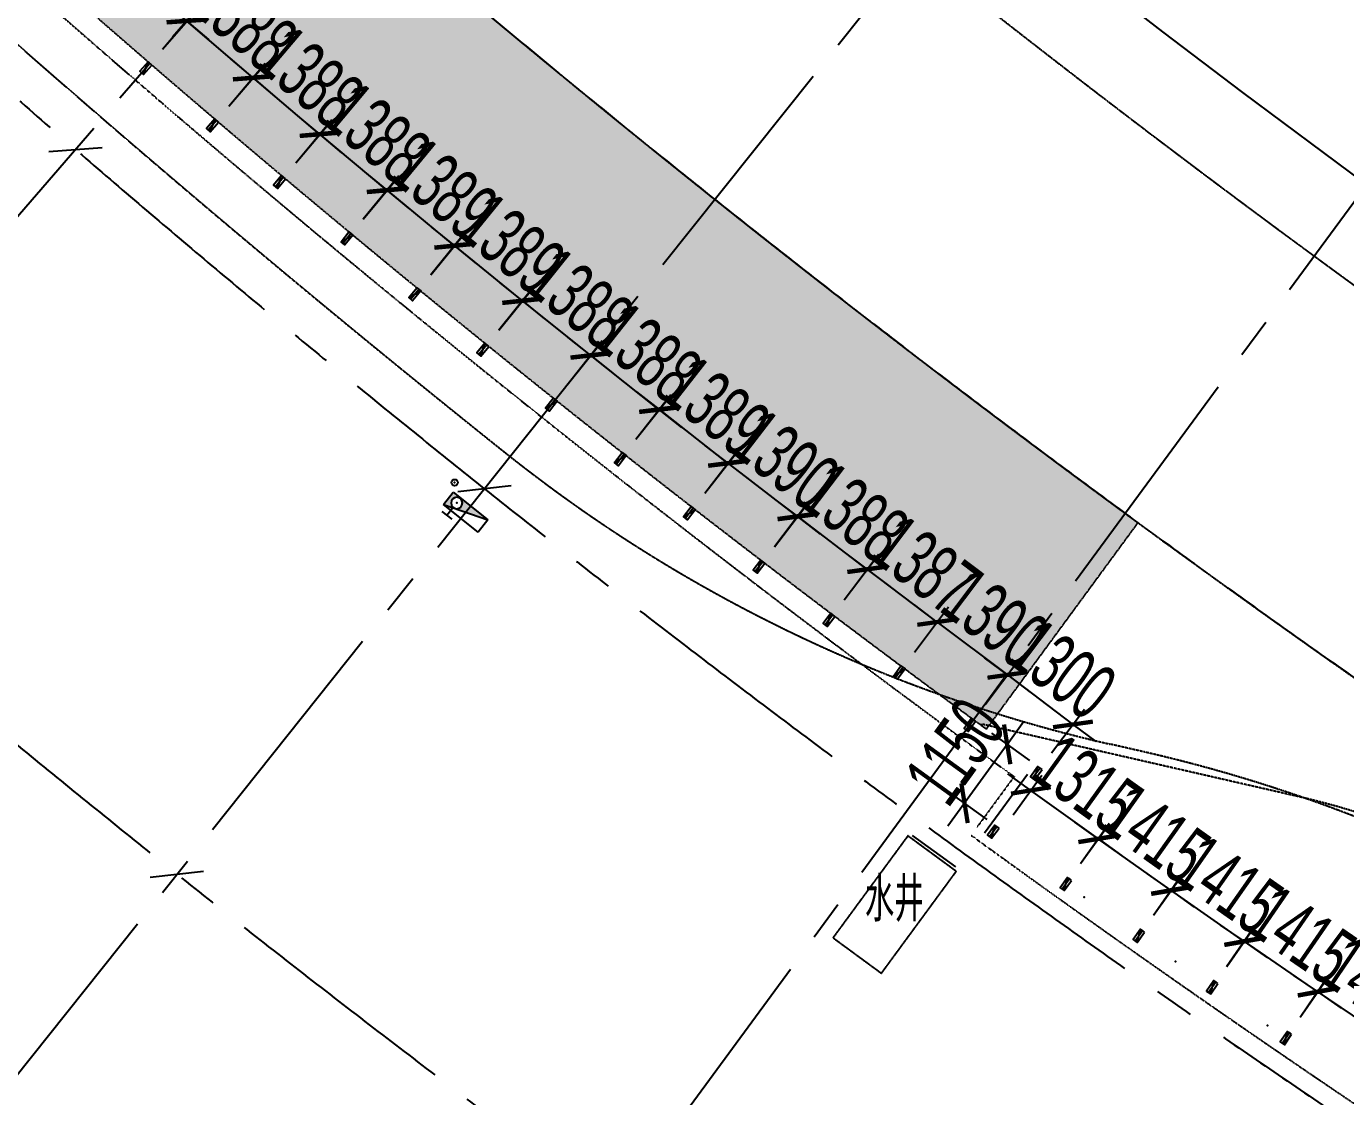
# Model space of a CAD drawing. Extents: x -668578 to 2331563, y -1202445 to 1620273.
# Drawn here: x 181167 to 202031, y 114059 to 130991 of the extents above; entities that cross this region are included whole.
import ezdxf

# ---------------------------------------------------------------- set-up
doc = ezdxf.new("R2010")
doc.units = 0
for name, pattern in [('CENTER2', [28.575000000000003, 19.05, -3.175, 3.175, -3.175]), ('DASH', [0.35, 0.25, -0.1]), ('DASHED2', [9.524999999999999, 6.35, -3.175]), ('DOT2', [0.125, 0, -0.125])]:
    doc.linetypes.add(name, pattern=pattern)
doc.layers.get('0').update_dxf_attribs({"color": 8})
doc.layers.get('Defpoints').update_dxf_attribs({"color": 8})
for name, color, linetype in [('#标注', 8, 'Continuous'), ('#轴线', 8, 'CENTER2'), ('A-BEAM-PLAN-C', 8, 'Continuous'), ('A-FLOR-OTLN', 8, 'DOT2'), ('A-WIND-FRAM', 8, 'Continuous'), ('G-EVAC', 8, 'Continuous'), ('L立面-细线', 8, 'Continuous'), ('WINDOW', 8, 'Continuous'), ('外轮廓', 8, 'Continuous'), ('建-文字', 8, 'Continuous'), ('建-消防-防火分区填充', 8, 'Continuous'), ('水-消防-消火栓', 8, 'Continuous'), ('水-消防-消火栓-标识', 8, 'Continuous')]:
    doc.layers.add(name, color=color, linetype=linetype)
doc.layers.add('A-X-CHEK', color=8, linetype='DASHED2', plot=False)
doc.layers.add('Def point', color=8, linetype='Continuous', plot=False)
doc.styles.add('JHZX', font='jrs.shx', dxfattribs={"width": 0.6, "bigfont": 'jhz.shx'})
doc.styles.add('XD2008', font='xd-hzs.shx', dxfattribs={"width": 0.7, "bigfont": 'xd-hztxt.shx'})
doc.dimstyles.new('JZBZ-300', dxfattribs={"dimscale": 300, "dimtxt": 3, "dimasz": 1.5, "dimexe": 1, "dimexo": 1, "dimgap": 0.5, "dimtad": 1, "dimdec": 0, "dimdsep": 46, "dimtxsty": 'JHZX', "dimblk1": 'ARCHTICK', "dimblk2": 'ARCHTICK', "dimsah": 1, "dimcen": 0, "dimclrd": 1, "dimclre": 1, "dimclrt": 2, "dimazin": 2, "dimtfac": 1, "dimtdec": 0, "dimtix": 1, "dimtmove": 0, "dimatfit": 3, "dimfxl": 0, "dimtolj": 1, "dimlwd": -1, "dimlwe": -1, "dimarcsym": 0})
doc.dimstyles.new('JZBZ-400', dxfattribs={"dimscale": 400, "dimtxt": 3, "dimasz": 1.5, "dimexe": 1, "dimexo": 1, "dimgap": 0.5, "dimtad": 1, "dimdec": 0, "dimdsep": 46, "dimtxsty": 'JHZX', "dimblk1": 'ARCHTICK', "dimblk2": 'ARCHTICK', "dimsah": 1, "dimcen": 0, "dimclrd": 1, "dimclre": 1, "dimclrt": 2, "dimazin": 2, "dimtfac": 1, "dimtdec": 0, "dimtix": 1, "dimtmove": 0, "dimatfit": 3, "dimfxl": 0, "dimtolj": 1, "dimlwd": -1, "dimlwe": -1, "dimarcsym": 0})

# ---------------------------------------------------------------- blocks, each defined once
blk = doc.blocks.new('_ARCHTICK')
at = {"color": 0, "linetype": 'ByBlock', "const_width": 0.15}
blk.add_lwpolyline([(-0.5, -0.5), (0.5, 0.5)], dxfattribs=at)
blk = doc.blocks.new('*D2918')
at = {"layer": '#标注', "ltscale": 300, "transparency": 16777216}
for p, q in [((52517.44000796566, 44290.05046599925), (60086.3965880055, 50671.34314769605)), ((174425.4857381964, -21557.413640005), (175612.1593012065, -11728.79187218522))]:
    blk.add_line(p, q, dxfattribs=at)
blk.add_arc((197092.148216231, 166179.179792065), 179599.9896916214, 220.1338192809486, 263.1156299250185, dxfattribs=at)
at = {"layer": 'Defpoints', "color": 0, "ltscale": 300, "transparency": 16777216}
for p in [(197092.148216231, 166179.179792065), (52211.62358048931, 44032.22045865798), (92698.63031371537, 20034.90273282577), (174377.5393316101, -21954.52967102801)]:
    blk.add_point(p, dxfattribs=at)
at = {"layer": '#标注', "ltscale": 300, "transparency": 16777216, "xscale": 600, "yscale": 600, "zscale": 600}
for p, rotation in [((59780.58016052921, 50413.51314035473), 130.1338192809486), ((175564.2128946202, -12125.90790320823), 353.1156299250185)]:
    blk.add_blockref('_ARCHTICK', p, dxfattribs=dict(at, rotation=rotation))
at = {"layer": '#标注', "ltscale": 300, "transparency": 16777216, "insert": (112118.423318551, 8861.341036451122), "char_height": 1200, "attachment_point": 5, "rotation": 331.6247246029836, "style": 'JHZX'}
blk.add_mtext('\\A1;42.98°', dxfattribs=at)
blk = doc.blocks.new('*D2939')
at = {"layer": '#标注', "ltscale": 300, "transparency": 16777216}
for p, q in [((-1772.791618300945, -1481.365197545436), (-9341.748198340536, -7862.657879242006)), ((165913.7732030131, -92055.65823940704), (164727.0996400029, -101884.2800072265))]:
    blk.add_line(p, q, dxfattribs=at)
blk.add_arc((197092.1482162317, 166179.1797920645), 269610.2124900237, 220.1338192809485, 263.1156299250187, dxfattribs=at)
at = {"layer": 'Defpoints', "color": 0, "ltscale": 300, "transparency": 16777216}
for p in [(197092.1482162317, 166179.1797920645), (-1466.975190824596, -1223.535190204158), (40379.67516651106, -53208.30268940322), (165961.7196095993, -91658.54220838404)]:
    blk.add_point(p, dxfattribs=at)
at = {"layer": '#标注', "ltscale": 300, "transparency": 16777216, "xscale": 600, "yscale": 600, "zscale": 600}
for p, rotation in [((-9035.931770864163, -7604.827871900749), 130.1338192809485), ((164775.0460465892, -101487.1639762035), 353.1156299250187)]:
    blk.add_blockref('_ARCHTICK', p, dxfattribs=dict(at, rotation=rotation))
at = {"layer": '#标注', "ltscale": 300, "transparency": 16777216, "insert": (69341.55334645722, -70334.48968467087), "char_height": 1200, "attachment_point": 5, "rotation": 331.6247246029835, "style": 'JHZX'}
blk.add_mtext('\\A1;42.98°', dxfattribs=at)
blk = doc.blocks.new('*D2662')
at = {"layer": '#标注', "color": 1, "ltscale": 300, "transparency": 16777216}
for p, q in [((201586.2162260293, 115720.5534669847), (201213.9356787893, 115973.3521895817)), ((201311.4365279719, 115315.9029398288), (201754.7487077606, 115968.740498478)), ((202757.0986189551, 114925.4606923624), (201586.2162260293, 115720.5534669847)), ((202482.3189208977, 114520.8101652064), (202925.6311006864, 115173.6477238557)), ((202757.0986189551, 114925.4606923624), (203129.3791661951, 114672.6619697654))]:
    blk.add_line(p, q, dxfattribs=at)
at = {"layer": 'Defpoints', "color": 0, "ltscale": 300, "transparency": 16777216}
for p in [(201586.2162260293, 115720.5534669847), (201142.9040462406, 115067.7159083354), (202313.7864391663, 114272.6231337131)]:
    blk.add_point(p, dxfattribs=at)
at = {"layer": '#标注', "color": 1, "ltscale": 300, "transparency": 16777216, "xscale": 450, "yscale": 450, "zscale": 450}
for p, rotation in [((201586.2162260293, 115720.5534669847), 325.8213643030485), ((202757.0986189551, 114925.4606923624), 145.8213643030485)]:
    blk.add_blockref('_ARCHTICK', p, dxfattribs=dict(at, rotation=rotation))
at = {"layer": '#标注', "color": 2, "ltscale": 300, "transparency": 16777216, "insert": (202508.7223859549, 115819.3811426602), "char_height": 900, "attachment_point": 5, "rotation": 325.8213643030485, "style": 'JHZX'}
blk.add_mtext('\\A1;1415', dxfattribs=at)
blk = doc.blocks.new('*D2663')
at = {"layer": '#标注', "color": 1, "ltscale": 300, "transparency": 16777216}
for p, q in [((200424.3317856082, 116518.7568517628), (200053.8882718911, 116774.2399297639)), ((200148.1084166785, 116118.240480355), (200594.653837609, 116765.7191942409)), ((201589.436339513, 115715.2213960116), (200424.3317856082, 116518.7568517628)), ((201313.2129705833, 115314.7050246038), (201759.7583915138, 115962.1837384896)), ((201589.436339513, 115715.2213960116), (201959.8798532301, 115459.7383180104))]:
    blk.add_line(p, q, dxfattribs=at)
at = {"layer": 'Defpoints', "color": 0, "ltscale": 300, "transparency": 16777216}
for p in [(200424.3317856082, 116518.7568517628), (199977.7863646777, 115871.278137877), (201142.8909185825, 115067.7426821257)]:
    blk.add_point(p, dxfattribs=at)
at = {"layer": '#标注', "color": 1, "ltscale": 300, "transparency": 16777216, "xscale": 450, "yscale": 450, "zscale": 450}
for p, rotation in [((200424.3317856082, 116518.7568517628), 325.4072089692419), ((201589.436339513, 115715.2213960116), 145.4072089692419)]:
    blk.add_blockref('_ARCHTICK', p, dxfattribs=dict(at, rotation=rotation))
at = {"layer": '#标注', "color": 2, "ltscale": 300, "transparency": 16777216, "insert": (201347.5281665621, 116610.9138088433), "char_height": 900, "attachment_point": 5, "rotation": 325.4072089692419, "style": 'JHZX'}
blk.add_mtext('\\A1;1415', dxfattribs=at)
blk = doc.blocks.new('*D2664')
at = {"layer": '#标注', "color": 1, "ltscale": 300, "transparency": 16777216}
for p, q in [((199268.0755674444, 117325.1138333131), (198899.4991432764, 117583.2831954526)), ((198990.6244878437, 116929.0097954313), (199440.1884755375, 117570.8314494251)), ((200427.3503523715, 116513.0997918709), (199268.0755674444, 117325.1138333131)), ((200149.8992727707, 116116.995753989), (200599.4632604645, 116758.8174079829)), ((200427.3503523715, 116513.0997918709), (200795.9267765395, 116254.9304297314))]:
    blk.add_line(p, q, dxfattribs=at)
at = {"layer": 'Defpoints', "color": 0, "ltscale": 300, "transparency": 16777216}
for p in [(199268.0755674444, 117325.1138333131), (198818.5115797507, 116683.2921793193), (199977.7863646777, 115871.278137877)]:
    blk.add_point(p, dxfattribs=at)
at = {"layer": '#标注', "color": 1, "ltscale": 300, "transparency": 16777216, "xscale": 450, "yscale": 450, "zscale": 450}
for p, rotation in [((199268.0755674444, 117325.1138333131), 324.9906787568698), ((200427.3503523715, 116513.0997918709), 144.9906787568698)]:
    blk.add_blockref('_ARCHTICK', p, dxfattribs=dict(at, rotation=rotation))
at = {"layer": '#标注', "color": 2, "ltscale": 300, "transparency": 16777216, "insert": (200191.9387760939, 117410.5420448161), "char_height": 900, "attachment_point": 5, "rotation": 324.9906787568698, "style": 'JHZX'}
blk.add_mtext('\\A1;1415', dxfattribs=at)
blk = doc.blocks.new('*D2665')
at = {"layer": '#标注', "color": 1, "ltscale": 300, "transparency": 16777216}
for p, q in [((198117.4855035386, 118139.52588836), (197750.7875239354, 118400.3564689194)), ((197839.0659607171, 117748.0998384861), (198291.3725572449, 118383.9912080955)), ((199270.8309420414, 117319.1566007088), (198117.4855035386, 118139.52588836)), ((198992.4113992198, 116927.7305508349), (199444.7179957476, 117563.6219204442)), ((199270.8309420414, 117319.1566007088), (199637.5289216445, 117058.3260201493))]:
    blk.add_line(p, q, dxfattribs=at)
at = {"layer": 'Defpoints', "color": 0, "ltscale": 300, "transparency": 16777216}
for p in [(198117.4855035386, 118139.52588836), (197665.1789070108, 117503.6345187507), (198818.5243455135, 116683.2652310994)]:
    blk.add_point(p, dxfattribs=at)
at = {"layer": '#标注', "color": 1, "ltscale": 300, "transparency": 16777216, "xscale": 450, "yscale": 450, "zscale": 450}
for p, rotation in [((198117.4855035386, 118139.52588836), 324.5759331401396), ((199270.8309420414, 117319.1566007088), 144.5759331401396)]:
    blk.add_blockref('_ARCHTICK', p, dxfattribs=dict(at, rotation=rotation))
at = {"layer": '#标注', "color": 2, "ltscale": 300, "transparency": 16777216, "insert": (199041.9323302025, 118218.2718840053), "char_height": 900, "attachment_point": 5, "rotation": 324.5759331401396, "style": 'JHZX'}
blk.add_mtext('\\A1;1415', dxfattribs=at)
blk = doc.blocks.new('*D2666')
at = {"layer": '#标注', "color": 1, "ltscale": 300, "transparency": 16777216}
for p, q in [((197052.3528575487, 118903.827533678), (196686.9664342073, 119166.4922660609)), ((196772.6473858278, 118514.7361586237), (197227.4626791372, 119147.4184825722)), ((198119.9809013605, 118136.3435318154), (197052.3528575487, 118903.827533678)), ((197840.2754296396, 117747.2521567612), (198295.0907229491, 118379.9344807096)), ((198119.9809013605, 118136.3435318154), (198485.3673247019, 117873.6787994325))]:
    blk.add_line(p, q, dxfattribs=at)
at = {"layer": 'Defpoints', "color": 0, "ltscale": 300, "transparency": 16777216}
for p in [(197052.3528575487, 118903.827533678), (196597.5375642392, 118271.1452097295), (197665.165608051, 117503.6612078669)]:
    blk.add_point(p, dxfattribs=at)
at = {"layer": '#标注', "color": 1, "ltscale": 300, "transparency": 16777216, "xscale": 450, "yscale": 450, "zscale": 450}
for p, rotation in [((197052.3528575487, 118903.827533678), 324.2888379959975), ((198119.9809013605, 118136.3435318154), 144.2888379959976)]:
    blk.add_blockref('_ARCHTICK', p, dxfattribs=dict(at, rotation=rotation))
at = {"layer": '#标注', "color": 2, "ltscale": 300, "transparency": 16777216, "insert": (197936.3865226318, 119007.2674305352), "char_height": 900, "attachment_point": 5, "rotation": 324.28883799599754, "style": 'JHZX'}
blk.add_mtext('\\A1;1315', dxfattribs=at)
blk = doc.blocks.new('*D2667')
at = {"layer": '#标注', "color": 1, "ltscale": 300, "transparency": 16777216}
for p, q in [((196678.4257024336, 119632.4776386246), (196942.3761381924, 119996.9363708053)), ((197034.6428013737, 119374.4960067197), (196435.4532143131, 119808.4445957972)), ((196678.4257024336, 119632.4776386246), (196003.8856999135, 118701.0831007946)), ((196360.1027988537, 118443.1014688897), (195760.9132117931, 118877.0500579671)), ((196003.8856999135, 118701.0831007946), (195739.9352641547, 118336.6243686139))]:
    blk.add_line(p, q, dxfattribs=at)
at = {"layer": 'Defpoints', "color": 0, "ltscale": 300, "transparency": 16777216}
for p in [(197277.6152894942, 119198.5290495472), (196003.8856999135, 118701.0831007946), (196603.0752869741, 118267.1345117171)]:
    blk.add_point(p, dxfattribs=at)
at = {"layer": '#标注', "color": 1, "ltscale": 300, "transparency": 16777216, "xscale": 450, "yscale": 450, "zscale": 450}
for p, rotation in [((196678.4257024336, 119632.4776386246), 234.0869724348269), ((196003.8856999135, 118701.0831007946), 54.08697243482694)]:
    blk.add_blockref('_ARCHTICK', p, dxfattribs=dict(at, rotation=rotation))
at = {"layer": '#标注', "color": 2, "ltscale": 300, "transparency": 16777216, "insert": (195855.2107249327, 119518.7142840547), "char_height": 900, "attachment_point": 5, "rotation": 54.08697243482694, "style": 'JHZX'}
blk.add_mtext('\\A1;1150', dxfattribs=at)
blk = doc.blocks.new('*D2668')
at = {"layer": '#标注', "color": 1, "ltscale": 300, "transparency": 16777216}
for p, q in [((194103.2404949826, 121924.4938431866), (194645.5954502758, 122642.989943776)), ((194464.8534748762, 122403.5482215791), (194105.6908915808, 122674.6611846785)), ((195571.947294966, 121567.861265439), (194464.8534748762, 122403.5482215791)), ((195210.3343150724, 121088.8068870465), (195752.6892703656, 121807.3029876359)), ((195571.947294966, 121567.861265439), (195931.1098782614, 121296.7483023395))]:
    blk.add_line(p, q, dxfattribs=at)
at = {"layer": 'Defpoints', "color": 0, "ltscale": 300, "transparency": 16777216}
for p in [(194464.8534748762, 122403.5482215791), (193922.498519583, 121685.0521209896), (195029.5923396728, 120849.3651648495)]:
    blk.add_point(p, dxfattribs=at)
at = {"layer": '#标注', "color": 1, "ltscale": 300, "transparency": 16777216, "xscale": 450, "yscale": 450, "zscale": 450}
for p, rotation in [((194464.8534748762, 122403.5482215791), 322.9527626567826), ((195571.947294966, 121567.861265439), 142.9527626567826)]:
    blk.add_blockref('_ARCHTICK', p, dxfattribs=dict(at, rotation=rotation))
at = {"layer": '#标注', "color": 2, "ltscale": 300, "transparency": 16777216, "insert": (195379.8843357203, 122464.5881879029), "char_height": 900, "attachment_point": 5, "rotation": 322.9527626567826, "style": 'JHZX'}
blk.add_mtext('\\A1;1387', dxfattribs=at)
blk = doc.blocks.new('*D2669')
at = {"layer": '#标注', "color": 1, "ltscale": 300, "transparency": 16777216}
for p, q in [((192996.1521674564, 122760.1710370199), (193542.8999292895, 123479.5584174334)), ((193361.3721388959, 123240.7118949241), (193003.1023551319, 123513.0035805147)), ((194466.4965945917, 122400.7967961196), (193361.3721388959, 123240.7118949241)), ((194101.2766231522, 121920.2559382153), (194648.0243849854, 122639.6433186289)), ((194466.4965945917, 122400.7967961196), (194824.7663783556, 122128.505110529))]:
    blk.add_line(p, q, dxfattribs=at)
at = {"layer": 'Defpoints', "color": 0, "ltscale": 300, "transparency": 16777216}
for p in [(193361.3721388959, 123240.7118949241), (192814.6243770627, 122521.3245145106), (193919.7488327585, 121681.409415706)]:
    blk.add_point(p, dxfattribs=at)
at = {"layer": '#标注', "color": 1, "ltscale": 300, "transparency": 16777216, "xscale": 450, "yscale": 450, "zscale": 450}
for p, rotation in [((193361.3721388959, 123240.7118949241), 322.7644919115739), ((194466.4965945917, 122400.7967961196), 142.7644919115739)]:
    blk.add_blockref('_ARCHTICK', p, dxfattribs=dict(at, rotation=rotation))
at = {"layer": '#标注', "color": 2, "ltscale": 300, "transparency": 16777216, "insert": (194276.9899475312, 123298.4473905404), "char_height": 900, "attachment_point": 5, "rotation": 322.7644919115739, "style": 'JHZX'}
blk.add_mtext('\\A1;1388', dxfattribs=at)
blk = doc.blocks.new('*D2670')
at = {"layer": '#标注', "color": 1, "ltscale": 300, "transparency": 16777216}
for p, q in [((192264.0641055859, 124082.3946164832), (191907.5932250773, 124357.0371320364)), ((191897.5115575702, 123606.6295686695), (192447.1591159548, 124320.0418701555)), ((193365.0636598441, 123234.1309749396), (192264.0641055859, 124082.3946164832)), ((192998.5111118284, 122758.365927126), (193548.158670213, 123471.778228612)), ((193365.0636598441, 123234.1309749396), (193721.5345403527, 122959.4884593863))]:
    blk.add_line(p, q, dxfattribs=at)
at = {"layer": 'Defpoints', "color": 0, "ltscale": 300, "transparency": 16777216}
for p in [(192264.0641055859, 124082.3946164832), (191714.4165472013, 123368.9823149971), (192815.4161014596, 122520.7186734535)]:
    blk.add_point(p, dxfattribs=at)
at = {"layer": '#标注', "color": 1, "ltscale": 300, "transparency": 16777216, "xscale": 450, "yscale": 450, "zscale": 450}
for p, rotation in [((192264.0641055859, 124082.3946164832), 322.3875939505331), ((193365.0636598441, 123234.1309749396), 142.3875939505331)]:
    blk.add_blockref('_ARCHTICK', p, dxfattribs=dict(at, rotation=rotation))
at = {"layer": '#标注', "color": 2, "ltscale": 300, "transparency": 16777216, "insert": (193180.7539034527, 124133.5573030562), "char_height": 900, "attachment_point": 5, "rotation": 322.38759395053313, "style": 'JHZX'}
blk.add_mtext('\\A1;1390', dxfattribs=at)
blk = doc.blocks.new('*D2671')
at = {"layer": '#标注', "color": 1, "ltscale": 300, "transparency": 16777216}
for p, q in [((191173.2007229064, 124932.4524508045), (190818.5418721019, 125209.4309690077)), ((190804.4649798424, 124460.3024958767), (191357.8530683752, 125168.8916846741)), ((192267.8173361082, 124077.5878764748), (191173.2007229064, 124932.4524508045)), ((191899.0815930442, 123605.437921547), (192452.4696815769, 124314.0271103444)), ((192267.8173361082, 124077.5878764748), (192622.4761869127, 123800.6093582716))]:
    blk.add_line(p, q, dxfattribs=at)
at = {"layer": 'Defpoints', "color": 0, "ltscale": 300, "transparency": 16777216}
for p in [(191173.2007229064, 124932.4524508045), (190619.8126343736, 124223.863262007), (191714.4292475754, 123368.9986876773)]:
    blk.add_point(p, dxfattribs=at)
at = {"layer": '#标注', "color": 1, "ltscale": 300, "transparency": 16777216, "xscale": 450, "yscale": 450, "zscale": 450}
for p, rotation in [((191173.2007229064, 124932.4524508045), 322.0111714625854), ((192267.8173361082, 124077.5878764748), 142.0111714625854)]:
    blk.add_blockref('_ARCHTICK', p, dxfattribs=dict(at, rotation=rotation))
at = {"layer": '#标注', "color": 2, "ltscale": 300, "transparency": 16777216, "insert": (192089.8137204449, 124977.898631379), "char_height": 900, "attachment_point": 5, "rotation": 322.0111714625854, "style": 'JHZX'}
blk.add_mtext('\\A1;1389', dxfattribs=at)
blk = doc.blocks.new('*D2672')
at = {"layer": '#标注', "color": 1, "ltscale": 300, "transparency": 16777216}
for p, q in [((189717.7066385316, 125320.6638778137), (190274.1687505004, 126023.5778064215)), ((190087.9602153018, 125788.3622001807), (189735.1368059407, 126067.6750029786)), ((191176.2844064959, 124926.7898891325), (190087.9602153018, 125788.3622001807)), ((190806.0308297257, 124459.0915667654), (191362.4929416945, 125162.0054953732)), ((191176.2844064959, 124926.7898891325), (191529.107815857, 124647.4770863346))]:
    blk.add_line(p, q, dxfattribs=at)
at = {"layer": 'Defpoints', "color": 0, "ltscale": 300, "transparency": 16777216}
for p in [(190087.9602153018, 125788.3622001807), (189531.498103333, 125085.4482715729), (190619.8222945271, 124223.8759605247)]:
    blk.add_point(p, dxfattribs=at)
at = {"layer": '#标注', "color": 1, "ltscale": 300, "transparency": 16777216, "xscale": 450, "yscale": 450, "zscale": 450}
for p, rotation in [((190087.9602153018, 125788.3622001807), 321.6330865898827), ((191176.2844064959, 124926.7898891325), 141.6330865898827)]:
    blk.add_blockref('_ARCHTICK', p, dxfattribs=dict(at, rotation=rotation))
at = {"layer": '#标注', "color": 2, "ltscale": 300, "transparency": 16777216, "insert": (191004.5393812961, 125828.0072571381), "char_height": 900, "attachment_point": 5, "rotation": 321.6330865898827, "style": 'JHZX'}
blk.add_mtext('\\A1;1388', dxfattribs=at)
blk = doc.blocks.new('*D2673')
at = {"layer": '#标注', "color": 1, "ltscale": 300, "transparency": 16777216}
for p, q in [((188636.6003548454, 126188.1278978927), (189196.7471413304, 126886.2150286203)), ((189008.9960669811, 126652.2288450951), (188658.0167916933, 126933.855456619)), ((190091.6319750697, 125783.5191981818), (189008.9960669811, 126652.2288450951)), ((189719.236262934, 125319.4182509794), (190279.383049419, 126017.505381707)), ((190091.6319750697, 125783.5191981818), (190442.6112503575, 125501.8925866579))]:
    blk.add_line(p, q, dxfattribs=at)
at = {"layer": 'Defpoints', "color": 0, "ltscale": 300, "transparency": 16777216}
for p in [(189008.9960669811, 126652.2288450951), (188448.8492804961, 125954.1417143675), (189531.4851885847, 125085.4320674542)]:
    blk.add_point(p, dxfattribs=at)
at = {"layer": '#标注', "color": 1, "ltscale": 300, "transparency": 16777216, "xscale": 450, "yscale": 450, "zscale": 450}
for p, rotation in [((189008.9960669811, 126652.2288450951), 321.2563588510466), ((190091.6319750697, 125783.5191981818), 141.2563588510466)]:
    blk.add_blockref('_ARCHTICK', p, dxfattribs=dict(at, rotation=rotation))
at = {"layer": '#标注', "color": 2, "ltscale": 300, "transparency": 16777216, "insert": (189925.816169724, 126685.8463886888), "char_height": 900, "attachment_point": 5, "rotation": 321.2563588510466, "style": 'JHZX'}
blk.add_mtext('\\A1;1388', dxfattribs=at)
blk = doc.blocks.new('*D2674')
at = {"layer": '#标注', "color": 1, "ltscale": 300, "transparency": 16777216}
for p, q in [((187560.6160043718, 127063.2098976602), (188124.3815996314, 127756.4283580683)), ((187935.0975353781, 127523.6805481543), (187585.9758205072, 127807.6066445343)), ((189012.6250993632, 126647.3724242172), (187935.0975353781, 127523.6805481543)), ((188638.143568357, 126186.9017737231), (189201.9091636166, 126880.1202341312)), ((189012.6250993632, 126647.3724242172), (189361.7468142341, 126363.4463278372))]:
    blk.add_line(p, q, dxfattribs=at)
at = {"layer": 'Defpoints', "color": 0, "ltscale": 300, "transparency": 16777216}
for p in [(187935.0975353781, 127523.6805481543), (187371.3319401185, 126830.4620877462), (188448.8595041036, 125954.1539638091)]:
    blk.add_point(p, dxfattribs=at)
at = {"layer": '#标注', "color": 1, "ltscale": 300, "transparency": 16777216, "xscale": 450, "yscale": 450, "zscale": 450}
for p, rotation in [((187935.0975353781, 127523.6805481543), 320.8799837126332), ((189012.6250993632, 126647.3724242172), 140.8799837126332)]:
    blk.add_blockref('_ARCHTICK', p, dxfattribs=dict(at, rotation=rotation))
at = {"layer": '#标注', "color": 2, "ltscale": 300, "transparency": 16777216, "insert": (188852.4294458774, 127551.0221060137), "char_height": 900, "attachment_point": 5, "rotation": 320.87998371263325, "style": 'JHZX'}
blk.add_mtext('\\A1;1389', dxfattribs=at)
blk = doc.blocks.new('*D2675')
at = {"layer": '#标注', "color": 1, "ltscale": 300, "transparency": 16777216}
for p, q in [((186490.4339743103, 127945.3605122612), (187057.8084813838, 128633.6781641396)), ((186866.9911785596, 128402.1857086623), (186519.7524953436, 128688.4116628985)), ((187938.7064471919, 127518.7797396246), (186866.9911785596, 128402.1857086623)), ((187562.1492429426, 127061.9545432235), (188129.5237500161, 127750.2721951019)), ((187938.7064471919, 127518.7797396246), (188285.9451304079, 127232.5537853884))]:
    blk.add_line(p, q, dxfattribs=at)
at = {"layer": 'Defpoints', "color": 0, "ltscale": 300, "transparency": 16777216}
for p in [(186866.9911785596, 128402.1857086623), (186299.6166714861, 127713.8680567839), (187371.3319401184, 126830.4620877462)]:
    blk.add_point(p, dxfattribs=at)
at = {"layer": '#标注', "color": 1, "ltscale": 300, "transparency": 16777216, "xscale": 450, "yscale": 450, "zscale": 450}
for p, rotation in [((186866.9911785596, 128402.1857086623), 320.5015254605768), ((187938.7064471919, 127518.7797396246), 140.5015254605767)]:
    blk.add_blockref('_ARCHTICK', p, dxfattribs=dict(at, rotation=rotation))
at = {"layer": '#标注', "color": 2, "ltscale": 300, "transparency": 16777216, "insert": (187784.483418524, 128423.4676350981), "char_height": 900, "attachment_point": 5, "rotation": 320.5015254605768, "style": 'JHZX'}
blk.add_mtext('\\A1;1389', dxfattribs=at)
blk = doc.blocks.new('*D2676')
at = {"layer": '#标注', "color": 1, "ltscale": 300, "transparency": 16777216}
for p, q in [((185806.5240176658, 129287.487101091), (185461.4277511837, 129576.2925145792)), ((185426.8688038604, 128833.8335658186), (185999.0609599913, 129517.5512787457)), ((186871.0316483854, 128396.6180992752), (185806.5240176658, 129287.487101091)), ((186491.37643458, 127942.9645640028), (187063.5685907109, 128626.6822769299)), ((186871.0316483854, 128396.6180992752), (187216.1279148676, 128107.812685787))]:
    blk.add_line(p, q, dxfattribs=at)
at = {"layer": 'Defpoints', "color": 0, "ltscale": 300, "transparency": 16777216}
for p in [(185806.5240176658, 129287.487101091), (185234.331861535, 128603.7693881638), (186298.8394922546, 127712.900386348)]:
    blk.add_point(p, dxfattribs=at)
at = {"layer": '#标注', "color": 1, "ltscale": 300, "transparency": 16777216, "xscale": 450, "yscale": 450, "zscale": 450}
for p, rotation in [((185806.5240176658, 129287.487101091), 320.0745892072676), ((186871.0316483854, 128396.6180992752), 140.0745892072676)]:
    blk.add_blockref('_ARCHTICK', p, dxfattribs=dict(at, rotation=rotation))
at = {"layer": '#标注', "color": 2, "ltscale": 300, "transparency": 16777216, "insert": (186723.8517176765, 129302.1809554926), "char_height": 900, "attachment_point": 5, "rotation": 320.0745892072676, "style": 'JHZX'}
blk.add_mtext('\\A1;1388', dxfattribs=at)
blk = doc.blocks.new('*D2677')
at = {"layer": '#标注', "color": 1, "ltscale": 300, "transparency": 16777216}
for p, q in [((184368.7751510976, 129729.6385854487), (184943.4406186381, 130408.4387765556)), ((184749.5997527509, 130179.472144244), (184406.1498042835, 130470.2334430747)), ((185809.0106659339, 129282.5854377907), (184749.5997527509, 130179.472144244)), ((185428.1860642806, 128832.7518789954), (186002.8515318211, 129511.5520701023)), ((185809.0106659339, 129282.5854377907), (186152.4606144014, 128991.82413896))]:
    blk.add_line(p, q, dxfattribs=at)
at = {"layer": 'Defpoints', "color": 0, "ltscale": 300, "transparency": 16777216}
for p in [(184749.5997527509, 130179.472144244), (184174.9342852104, 129500.6719531371), (185234.3451983935, 128603.7852466838)]:
    blk.add_point(p, dxfattribs=at)
at = {"layer": '#标注', "color": 1, "ltscale": 300, "transparency": 16777216, "xscale": 450, "yscale": 450, "zscale": 450}
for p, rotation in [((184749.5997527509, 130179.472144244), 319.7490811397174), ((185809.0106659339, 129282.5854377907), 139.7490811397174)]:
    blk.add_blockref('_ARCHTICK', p, dxfattribs=dict(at, rotation=rotation))
at = {"layer": '#标注', "color": 2, "ltscale": 300, "transparency": 16777216, "insert": (185666.9869411167, 130188.9620556406), "char_height": 900, "attachment_point": 5, "rotation": 319.74908113971736, "style": 'JHZX'}
blk.add_mtext('\\A1;1388', dxfattribs=at)
blk = doc.blocks.new('*D2678')
at = {"layer": '#标注', "color": 1, "ltscale": 300, "transparency": 16777216}
for p, q in [((183316.8628605633, 130632.1590593561), (183895.9811450543, 131307.1643271862)), ((183700.6382959402, 131079.4777634632), (183359.1084503557, 131372.4920371342)), ((184754.1264306874, 130175.6414966921), (183700.6382959402, 131079.4777634632)), ((184370.3509953106, 129728.322792585), (184949.4692798015, 130403.3280604151)), ((184754.1264306874, 130175.6414966921), (185095.656276272, 129882.627223021))]:
    blk.add_line(p, q, dxfattribs=at)
at = {"layer": 'Defpoints', "color": 0, "ltscale": 300, "transparency": 16777216}
for p in [(183700.6382959402, 131079.4777634632), (183121.5200114493, 130404.472495633), (184175.0081461965, 129500.636228862)]:
    blk.add_point(p, dxfattribs=at)
at = {"layer": '#标注', "color": 1, "ltscale": 300, "transparency": 16777216, "xscale": 450, "yscale": 450, "zscale": 450}
for p, rotation in [((183700.6382959402, 131079.4777634632), 319.3721780972284), ((184754.1264306874, 130175.6414966921), 139.3721780972284)]:
    blk.add_blockref('_ARCHTICK', p, dxfattribs=dict(at, rotation=rotation))
at = {"layer": '#标注', "color": 2, "ltscale": 300, "transparency": 16777216, "insert": (184618.0680615419, 131082.9327575237), "char_height": 900, "attachment_point": 5, "rotation": 319.37217809722836, "style": 'JHZX'}
blk.add_mtext('\\A1;1388', dxfattribs=at)
blk = doc.blocks.new('*D2679')
at = {"layer": '#标注', "color": 1, "ltscale": 300, "transparency": 16777216}
for p, q in [((182657.6199081593, 131986.3641374105), (182318.0249443238, 132281.6187064481)), ((182270.910245999, 131541.5796446109), (182854.4562875177, 132212.7607799675)), ((183705.1396773562, 131075.6174216187), (182657.6199081593, 131986.3641374105)), ((183318.4300151959, 130630.8329288191), (183901.9760567146, 131302.0140641757)), ((183705.1396773562, 131075.6174216187), (184044.7346411917, 130780.3628525811))]:
    blk.add_line(p, q, dxfattribs=at)
at = {"layer": 'Defpoints', "color": 0, "ltscale": 300, "transparency": 16777216}
for p in [(182657.6199081593, 131986.3641374105), (182074.0738666406, 131315.1830020539), (183121.5936358375, 130404.4362862621)]:
    blk.add_point(p, dxfattribs=at)
at = {"layer": '#标注', "color": 1, "ltscale": 300, "transparency": 16777216, "xscale": 450, "yscale": 450, "zscale": 450}
for p, rotation in [((182657.6199081593, 131986.3641374105), 318.9952750547388), ((183705.1396773562, 131075.6174216187), 138.9952750547388)]:
    blk.add_blockref('_ARCHTICK', p, dxfattribs=dict(at, rotation=rotation))
at = {"layer": '#标注', "color": 2, "ltscale": 300, "transparency": 16777216, "insert": (183575.0525514746, 131983.7840646286), "char_height": 900, "attachment_point": 5, "rotation": 318.9952750547388, "style": 'JHZX'}
blk.add_mtext('\\A1;1388', dxfattribs=at)
blk = doc.blocks.new('*D2453')
at = {"layer": '#标注', "color": 1, "ltscale": 300, "transparency": 16777216}
for p, q in [((196681.1932876925, 120730.5497472543), (196322.0307043971, 121001.6627103537)), ((196327.8891657412, 120262.5027026634), (196861.9352630921, 120969.9914694512)), ((196681.1932876925, 120730.5497472543), (197718.6388563888, 119947.4365966502)), ((197378.0574274479, 119496.2442064286), (197899.3808317884, 120186.8783188471)), ((197718.6388563888, 119947.4365966502), (198077.8014396842, 119676.3236335507))]:
    blk.add_line(p, q, dxfattribs=at)
at = {"layer": 'Defpoints', "color": 0, "ltscale": 300, "transparency": 16777216}
for p in [(196147.1471903416, 120023.0609804664), (197718.6388563888, 119947.4365966502), (197197.3154520483, 119256.8024842316)]:
    blk.add_point(p, dxfattribs=at)
at = {"layer": '#标注', "color": 1, "ltscale": 300, "transparency": 16777216, "xscale": 450, "yscale": 450, "zscale": 450}
for p, rotation in [((196681.1932876925, 120730.5497472543), 322.9527626567826), ((197718.6388563888, 119947.4365966502), 142.9527626567826)]:
    blk.add_blockref('_ARCHTICK', p, dxfattribs=dict(at, rotation=rotation))
at = {"layer": '#标注', "color": 2, "ltscale": 300, "transparency": 16777216, "insert": (197561.4000228399, 120817.8766163461), "char_height": 900, "attachment_point": 5, "rotation": 322.9527626567826, "style": 'JHZX'}
blk.add_mtext('\\A1;1300', dxfattribs=at)
blk = doc.blocks.new('*D2461')
at = {"layer": '#标注', "color": 1, "ltscale": 300, "transparency": 16777216}
for p, q in [((195210.3343150724, 121088.8068870465), (195752.6892703656, 121807.3029876359)), ((195571.947294966, 121567.861265439), (195212.7847116705, 121838.9742285384)), ((195571.947294966, 121567.861265439), (196681.1932876925, 120730.5497472543)), ((196327.8891657412, 120262.5027026634), (196861.9352630921, 120969.9914694512)), ((196681.1932876925, 120730.5497472543), (197040.355870988, 120459.4367841549))]:
    blk.add_line(p, q, dxfattribs=at)
at = {"layer": 'Defpoints', "color": 0, "ltscale": 300, "transparency": 16777216}
for p in [(195029.5923396728, 120849.3651648495), (196681.1932876925, 120730.5497472543), (196147.1471903416, 120023.0609804664)]:
    blk.add_point(p, dxfattribs=at)
at = {"layer": '#标注', "color": 1, "ltscale": 300, "transparency": 16777216, "xscale": 450, "yscale": 450, "zscale": 450}
for p, rotation in [((195571.947294966, 121567.861265439), 322.9527626567826), ((196681.1932876925, 120730.5497472543), 142.9527626567826)]:
    blk.add_blockref('_ARCHTICK', p, dxfattribs=dict(at, rotation=rotation))
at = {"layer": '#标注', "color": 2, "ltscale": 300, "transparency": 16777216, "insert": (196488.0542421284, 121628.0889507405), "char_height": 900, "attachment_point": 5, "rotation": 322.9527626567826, "style": 'JHZX'}
blk.add_mtext('\\A1;1390', dxfattribs=at)
blk = doc.blocks.new('幕墙分隔')
for p, q in [((-39.99999999976717, -100.0000000000582), (39.99999999976717, 100.0000000000582)), ((-1.164153218269348e-10, 100.0000000000582), (2.328306436538696e-10, -99.99999999988358))]:
    blk.add_line(p, q)
blk.add_lwpolyline([(-40, 100.0000000000582), (39.99999999976717, 100.0000000000582), (40.00000000023283, -99.99999999970896), (-39.99999999976717, -100.0000000000582)], close=True)
blk = doc.blocks.new('消火栓箱-111')
blk.add_hatch(color=256).paths.add_polyline_path([(-200, -53.57142857142026), (-200, -60, -0.4142135623730953), (-110, -150, -1), (-290, -150, -0.4142135623730949), (-200, -60), (-200, -53.57142857142026), (-350, 0), (-350, -250), (350, -250)])
for p, q in [((350, 0), (-350, 0)), ((-350, 0), (350, -250)), ((-350, 0), (-350, -250)), ((-300, 100), (-100, 100)), ((-200, -60), (-200, 100)), ((350, -250), (350, 0)), ((-350, -250), (350, -250))]:
    blk.add_line(p, q)
blk.add_circle((-200, -150), 90)
blk.add_point((-200, -150))
at = {"layer": '水-消防-消火栓'}
blk.add_arc((-349.9999999999709, -0.0001202940184157342), 700.0001041776701, 359.9687409356841, 2.461602844915088e-05, dxfattribs=at)
blk = doc.blocks.new('立管-R75-1')
at = {"linetype": 'Continuous'}
blk.add_circle((0, 0), 75, dxfattribs=at)
blk.add_point((0, 0), dxfattribs=at)
blk = doc.blocks.new('DSGDFG')
at = {"layer": '#标注', "ltscale": 300}
blk.add_arc((197092.151355247, 166179.1920613433), 257800.0000000007, 220.1360728823768, 263.1156295571803, dxfattribs=at)
at = {"layer": '#轴线', "ltscale": 200}
for p, q in [((73225.44183079689, 22766.19309826035), (27342.7495747616, -30356.82997879386)), ((35227.40580910095, -36910.91378040868), (78982.85944990837, 17988.62162712382)), ((43365.92920727399, -43147.46462461073), (84924.37316075922, 13442.03373072462))]:
    blk.add_line(p, q, dxfattribs=at)
for radius in [206950.0000000004, 212800.0000000004, 220600.0000000004, 228400.0000000004, 236200.0000000004, 244000.0000000004, 251800.0000000004, 257800.0000000004]:
    blk.add_arc((197092.1513552468, 166179.1920613431), radius, 218.4388923744016, 265.1405841852512, dxfattribs=at)
at = {"layer": '#标注', "ltscale": 300}
for base, center, p1, p2, picture, middle in [((40379.67516651106, -53208.30268940322), (197092.1482162317, 166179.1797920645), (-1466.975190824596, -1223.535190204158), (165961.7196095993, -91658.54220838402), '*D2939', (69341.55334645722, -70334.48968467087)), ((92698.63031371537, 20034.90273282577), (197092.148216231, 166179.179792065), (52211.62358048931, 44032.22045865798), (174377.5393316101, -21954.52967102802), '*D2918', (112118.423318551, 8861.341036451122))]:
    dim = blk.add_angular_dim_3p(base=base, center=center, p1=p1, p2=p2, dimstyle='JZBZ-400', override={"dimclrd": 256, "dimclre": 256, "dimclrt": 256}, dxfattribs=at)
    dim.commit()
    dim.dimension.update_dxf_attribs({"geometry": picture, "text_midpoint": middle})
blk = doc.blocks.new('HJGHJ')
at = {"layer": '#标注', "ltscale": 300}
for p1, p2, distance, picture, middle in [((183121.5936358375, 130404.436286262), (182074.0738666406, 131315.1830020539), -889.3874853126356, '*D2679', (183575.0525514746, 131983.7840646286)), ((184175.0081461965, 129500.6362288619), (183121.5200114493, 130404.472495633), -889.3874853123405, '*D2678', (184618.0680615419, 131082.9327575237)), ((185234.3451983935, 128603.7852466838), (184174.9342852105, 129500.6719531371), -889.3874853123206, '*D2677', (185666.9869411167, 130188.9620556406)), ((186298.8394922545, 127712.900386348), (185234.3318615349, 128603.7693881638), -891.5569384554834, '*D2676', (186723.8517176765, 129302.1809554926)), ((187371.3319401184, 126830.4620877462), (186299.6166714861, 127713.8680567839), -892.0173883755368, '*D2675', (187784.483418524, 128423.4676350981)), ((188448.8595041036, 125954.1539638091), (187371.3319401184, 126830.4620877462), -893.5230720295332, '*D2674', (188852.4294458774, 127551.0221060137)), ((189531.4851885847, 125085.4320674542), (188448.8492804961, 125954.1417143675), -895.0363481428973, '*D2673', (189925.816169724, 126685.8463886888)), ((190619.8222945271, 124223.8759605247), (189531.498103333, 125085.448271573), -896.5144020524679, '*D2672', (191004.5393812961, 125828.0072571381)), ((191714.4292475754, 123368.9986876774), (190619.8126343736, 124223.8632620071), -899.0756447655127, '*D2671', (192089.8137204449, 124977.898631379)), ((192815.4161014595, 122520.7186734535), (191714.4165472013, 123368.9823149971), -900.5939986196961, '*D2670', (193180.7539034527, 124133.5573030562)), ((193919.7488327585, 121681.409415706), (192814.6243770627, 122521.3245145105), -903.5769575238008, '*D2669', (194276.9899475312, 123298.4473905404)), ((195029.5923396728, 120849.3651648495), (193922.498519583, 121685.0521209896), -900.2141656813775, '*D2668', (195379.8843357203, 122464.5881879029)), ((197277.6152894942, 119198.5290495471), (196603.0752869741, 118267.1345117171), -739.8239920442095, '*D2667', (195855.2107249327, 119518.7142840547)), ((197665.165608051, 117503.6612078669), (196597.5375642392, 118271.1452097295), -779.1943750214728, '*D2666', (197936.3865226318, 119007.2674305352)), ((198818.5243455135, 116683.2652310994), (197665.1789070108, 117503.6345187507), -780.3454947689323, '*D2665', (199041.9323302025, 118218.2718840053)), ((199977.7863646777, 115871.278137877), (198818.5115797506, 116683.2921793192), -783.608840281047, '*D2664', (200191.9387760939, 117410.5420448161)), ((201142.8909185825, 115067.7426821258), (199977.7863646777, 115871.278137877), -786.5313076344694, '*D2663', (201347.5281665621, 116610.9138088433)), ((202313.7864391663, 114272.6231337131), (201142.9040462406, 115067.7159083354), -789.1277252334771, '*D2662', (202508.7223859549, 115819.3811426602))]:
    dim = blk.add_aligned_dim(p1=p1, p2=p2, distance=distance, dimstyle='JZBZ-300', dxfattribs=at)
    dim.commit()
    dim.dimension.update_dxf_attribs({"geometry": picture, "text_midpoint": middle})
for base, p1, p2, picture, middle in [((196681.1932876925, 120730.5497472543), (195029.5923396728, 120849.3651648495), (196147.1471903416, 120023.0609804664), '*D2461', (196488.0542421284, 121628.0889507405)), ((197718.6388563888, 119947.4365966502), (196147.1471903416, 120023.0609804664), (197197.3154520482, 119256.8024842316), '*D2453', (197561.4000228399, 120817.8766163461))]:
    dim = blk.add_linear_dim(base=base, p1=p1, p2=p2, angle=322.9527626567826, dimstyle='JZBZ-300', override={"dimtmove": 1}, dxfattribs=at)
    dim.commit()
    dim.dimension.update_dxf_attribs({"geometry": picture, "text_midpoint": middle})

msp = doc.modelspace()

# ---------------------------------------------------------------- hatches: boundary and pattern name
at = {"layer": 'A-X-CHEK'}
h = msp.add_hatch(dxfattribs=at)
h.set_pattern_fill('ANGLE', color=256, scale=200)
h.set_pattern_definition([(0, (-960408.2754579769, -97086.97966301674), (0, 698.5), [508, -190.5]), (90, (-960408.2754579769, -97086.97966301674), (-698.5, 4.277078946022131e-14), [508, -190.5])])
edge = h.paths.add_edge_path()
edge.add_line((159485.4661463307, 154341.714873033), (162593.9241834577, 156962.1450016268))
edge.add_arc((321041.0392255163, 290089.1242521698), 206949.947739848, 220.036916363544, 233.7762356300372)
edge.add_line((198745.9715228496, 123139.4393614039), (196348.716495955, 119875.1338076727))
edge.add_arc((321041.0667810518, 290089.16900708), 210999.9999964132, 220.1204312581305, 233.7749082464596, ccw=False)
edge.add_arc((157435.2855940153, 152220.5690262768), 2950.000000051441, 40.12043125824123, 45.97465872174074)

# ---------------------------------------------------------------- linework, layer by layer
at = {"layer": 'A-BEAM-PLAN-C', "linetype": 'DASH'}
msp.add_lwpolyline([(195107.4282143781, 118184.8905144595), (193923.5993802481, 116572.8888731818), (194689.3001598552, 116010.5701769697), (195873.1289939851, 117622.5718182481)], close=True, dxfattribs=at)
at = {"layer": 'A-FLOR-OTLN'}
msp.add_line((196787.8033121895, 119121.4848798524), (196196.3520149376, 118316.114682389), dxfattribs=at)
msp.add_lwpolyline([(144723.5214485676, 144904.1725154584), (123725.3543531852, 127200.8803115941, 0.413755730742382), (123453.1654712796, 124033.0602541941, 0.1896724665796431), (289602.9449201495, 33910.99957717047, 0.414786072981368), (292110.7860359288, 35874.54738348862), (301329.9381804805, 112232.1593445586, 0.379931253570586), (283898.0215855945, 137386.0943249748, 0.2364517045148016)], format="xyb", dxfattribs=at)
for centre, radius, start, end in [((321041.0667815608, 290089.1690075409), 211349.9999970997, 220.1204312575273, 233.9916724162643), ((321041.0667837105, 290089.169009486), 212500.0000000004, 233.9901319359935, 242.4727147350051)]:
    msp.add_arc(centre, radius, start, end, dxfattribs=at)
at = {"layer": 'A-WIND-FRAM'}
for p in [(183055.5143128469, 130329.3577016012), (184109.7891148325, 129424.8132993088), (185169.9933758209, 128527.2260563059), (186236.0811863773, 127636.6348403138), (188385.722933669, 125876.5941319545), (189469.1834010376, 125007.2211685672), (190558.3412525371, 124144.9966570067), (191653.1493249714, 123289.9579337006), (192753.5602104749, 122442.1420239154), (192753.560605372, 122442.1417219935), (193859.5266555705, 121601.5853410005), (197665.2038562937, 117503.6245009224), (198818.5492947964, 116683.2552132711), (199977.8113139606, 115871.2681200488), (201142.9289955235, 115067.7058905072)]:
    msp.add_point(p, dxfattribs=at)
at = {"layer": 'A-X-CHEK'}
msp.add_lwpolyline([(159485.4661463307, 154341.714873033), (162593.9241834577, 156962.1450016268, 0.06002100981486274), (198745.9715228496, 123139.4393614039), (196348.716495955, 119875.1338076727, -0.05964949014525623), (159691.1259983965, 154121.5382712317, 0.02554944326116456), (159485.4661463307, 154341.714873033)], format="xyb", close=True, dxfattribs=at)
at = {"layer": 'Def point'}
for p, q in [((181521.1733422723, 129011.8604572638), (182367.4415505576, 129073.7484176776)), ((187988.0463325746, 123630.1838342564), (188831.2121263557, 123725.4279637181)), ((183126.5555144862, 117530.5193331849), (183969.7213082655, 117625.7634626466))]:
    msp.add_line(p, q, dxfattribs=at)
at = {"layer": 'G-EVAC'}
msp.add_arc((321041.0667837105, 290089.169009486), 200500.0000000004, 218.4388923754382, 247.5786609826224, dxfattribs=at)
at = {"layer": 'L立面-细线'}
msp.add_line((196997.9646460934, 119154.2433446477), (196317.2521380334, 118227.3275198292), dxfattribs=at)
at = {"layer": 'WINDOW'}
msp.add_line((195176.1503734012, 118192.9057661812), (195862.4421831357, 117692.4914223193), dxfattribs=at)
at = {"layer": '外轮廓', "linetype": 'DASH', "ltscale": 3}
msp.add_lwpolyline([(189043.5432004022, 68295.87838094844), (215978.7072412797, 111791.0949092745, -0.08508992533757867), (162593.9241834577, 156962.1450016267), (123487.7568742911, 123995.6459185359, 0.08393873989369599)], format="xyb", close=True, dxfattribs=at)
at = {"layer": '外轮廓', "color": 3, "linetype": 'DASH', "ltscale": 5}
for points in [[(247961.9664216127, 95189.53435049648, -0.05577107080490979), (206693.7296913808, 116160.7095789746, 0.08934789544916616), (198834.5744369825, 119514.7192770459), (198303.8562054316, 119636.2668287291, -0.1125361045485018), (188734.2245295298, 124250.3255718965, -0.0289167358602449), (170483.782164082, 140623.0305433976, 0.4135317777718731), (166811.1522822859, 140640.6630243256), (136046.8306590832, 110241.1982981672, 0.4147813061863365), (136028.4422553234, 106560.7277119088, 0.1704916733923174), (291409.0538261827, 31179.33179223328, 0.4125640170375961), (294285.9459160668, 33450.81743513467), (303762.2738821664, 111938.4877008726, 1.174218298287542), (253463.5494874659, 109937.4686240801, 1.174218298287542)], [(207687.4451525499, 122408.7692511961), (204442.1443962286, 117602.9836986582, 0.06978650622066822), (201301.6643486231, 118801.1913802691), (196266.531909112, 119954.3607723129)]]:
    msp.add_lwpolyline(points, format="xyb", dxfattribs=at)
for radius, start, end in [(195499.9999999679, 216.2046299930994, 249.439850465136), (201899.9999999679, 223.0985380337393, 235.9408445429953)]:
    msp.add_arc((321041.06678369, 290089.16900946), radius, start, end, dxfattribs=at)
at = {"layer": '建-消防-防火分区填充'}
for p in [(197894.7662615002, 117216.2354204559), (199340.7037292382, 116195.281444707), (200795.105052913, 115186.4212111267)]:
    msp.add_point(p, dxfattribs=at)

# ---------------------------------------------------------------- block references
at = {"layer": '#标注'}
for name, p in [('DSGDFG', (123948.8888467231, 123909.9834137514)), ('HJGHJ', (0, 0))]:
    msp.add_blockref(name, p, dxfattribs=at)
at = {"layer": 'A-WIND-FRAM', "xscale": -1}
for p, rotation in [((183055.5276688508, 130329.3735454383), 319.1824301311119), ((184108.8947409069, 129425.6133384921), 318.6428753192347), ((185170.0065221506, 128527.242074542), 319.9364965823229), ((188384.807813574, 125877.370355272), 320.1510083565452), ((192752.6253728484, 122442.8935913572), 321.6591413937937), ((193859.5389408165, 121601.6020287981), 322.9527626568818), ((196087.9623203994, 119942.4001994274), 323.7068351068451), ((197138.1132120566, 119176.1521665378), 323.7068351068451), ((196459.0121630222, 118251.463827407), 323.9681823051201), ((197607.0353721686, 117422.3002561878), 324.4402342007518), ((198760.9359833057, 116601.537576766), 324.8299245698216), ((199920.7335885718, 115789.1750735259), 325.2047255089784), ((201086.4218344822, 114985.2194884277), 325.6018519128796)]:
    msp.add_blockref('幕墙分隔', p, dxfattribs=dict(at, rotation=rotation))
at = {"layer": 'A-WIND-FRAM'}
for p, rotation in [((186237.022735885, 127635.8908968002), 321.2305009076995), ((187308.0197015597, 126753.0940913761), 320.6909460958223), ((189469.1965099642, 125007.2372174275), 321.4450126819219), ((190559.3020555006, 124144.2777515335), 322.73863394501), ((191653.1622215513, 123289.9741536956), 322.1990791331327), ((194971.9966977391, 120767.6186124504), 324.2467728461841)]:
    msp.add_blockref('幕墙分隔', p, dxfattribs=dict(at, rotation=rotation))
at = {"layer": '水-消防-消火栓', "xscale": -1, "rotation": 141.4324249461435}
msp.add_blockref('消火栓箱-111', (188035.6261064158, 123208.6346510884), dxfattribs=at)
at = {"layer": '水-消防-消火栓-标识', "xscale": 0.6666666665114466, "yscale": 0.6666666665114466, "zscale": 0.6666666665114466, "rotation": 229.1236714085531}
msp.add_blockref('立管-R75-1', (187938.9194295089, 123774.5395002388), dxfattribs=at)

# ---------------------------------------------------------------- texts
at = {"layer": '建-文字', "style": 'XD2008', "width": 0.7}
msp.add_text('水井', height=700, dxfattribs=at).set_placement((194427.7245420233, 116830.0203369833))

doc.saveas('drawing.dxf')
